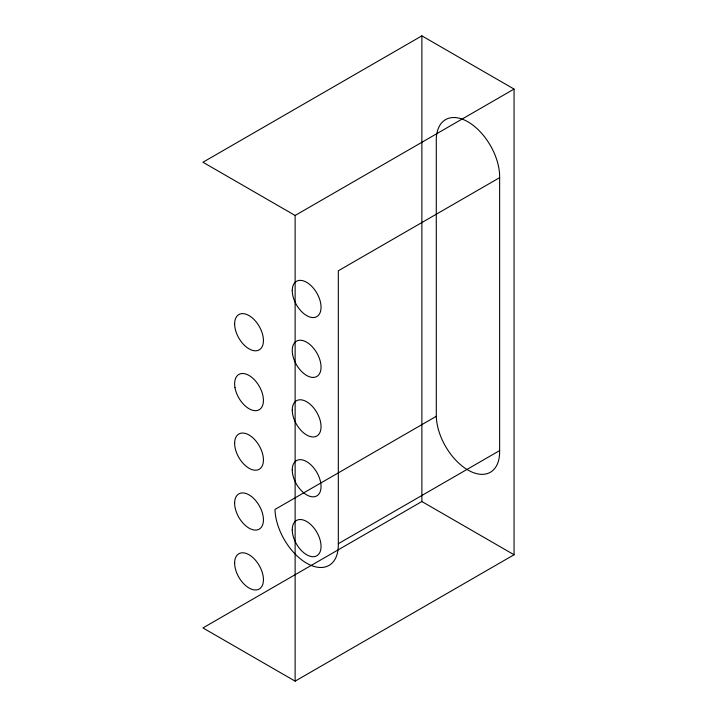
<?xml version="1.0" encoding="UTF-8"?>
<svg xmlns="http://www.w3.org/2000/svg" width="717" height="717" viewBox="0 0 717 717"><rect width="100%" height="100%" fill="white"/><g stroke="black" fill="none" stroke-linecap="round" stroke-linejoin="round"><path stroke-width="1.08" d="M436.295 416.317L274.978 509.455A44.812 25.875 60 0 0 307.647 563.741A44.812 25.875 60 0 0 338.316 543.719L338.325 270.784L499.641 177.646A44.812 25.875 60 0 0 468.775 122.32A44.812 25.875 60 0 0 436.286 139.215L436.295 416.317A44.812 25.875 60 0 0 468.963 470.603A44.812 25.875 60 0 0 499.632 450.59L499.641 177.646M514.053 89.069L421.874 35.85L202.947 162.248L295.126 215.467L514.053 89.069L514.053 554.752L295.126 681.15L202.947 627.931L421.874 501.533L514.053 554.752M338.316 543.719L499.632 450.59M421.874 35.85L421.874 501.533M295.126 215.467L295.126 681.15M234.629 563.069A20.372 11.759 60 0 0 256.238 589.948A20.372 11.759 60 0 0 256.238 561.133A20.372 11.759 60 0 0 234.629 563.069M234.629 503.191A20.372 11.759 60 0 0 256.238 530.069A20.372 11.759 60 0 0 256.238 501.264A20.372 11.759 60 0 0 234.629 503.191M234.629 443.321A20.372 11.759 60 0 0 256.238 470.2A20.372 11.759 60 0 0 256.238 441.394A20.372 11.759 60 0 0 234.629 443.321M234.979 387.61A20.372 11.759 60 0 0 258.783 409.963A20.372 11.759 60 0 0 253.343 378.71A20.372 11.759 60 0 0 234.979 387.61M292.249 290.645A20.372 11.759 60 0 0 313.849 317.523A20.372 11.759 60 0 0 313.849 288.709A20.372 11.759 60 0 0 292.249 290.645M234.629 323.905A20.372 11.759 60 0 0 256.238 350.783A20.372 11.759 60 0 0 256.238 321.978A20.372 11.759 60 0 0 234.629 323.905M292.59 354.35A20.372 11.759 60 0 0 316.403 376.703A20.372 11.759 60 0 0 310.954 345.442A20.372 11.759 60 0 0 292.59 354.35M292.249 410.061A20.372 11.759 60 0 0 313.849 436.931A20.372 11.759 60 0 0 313.849 408.125A20.372 11.759 60 0 0 292.249 410.061M292.249 469.931A20.372 11.759 60 0 0 313.849 496.809A20.372 11.759 60 0 0 313.849 468.004A20.372 11.759 60 0 0 292.249 469.931M292.249 529.8A20.372 11.759 60 0 0 313.849 556.679A20.372 11.759 60 0 0 313.849 527.873A20.372 11.759 60 0 0 292.249 529.8"/></g></svg>
